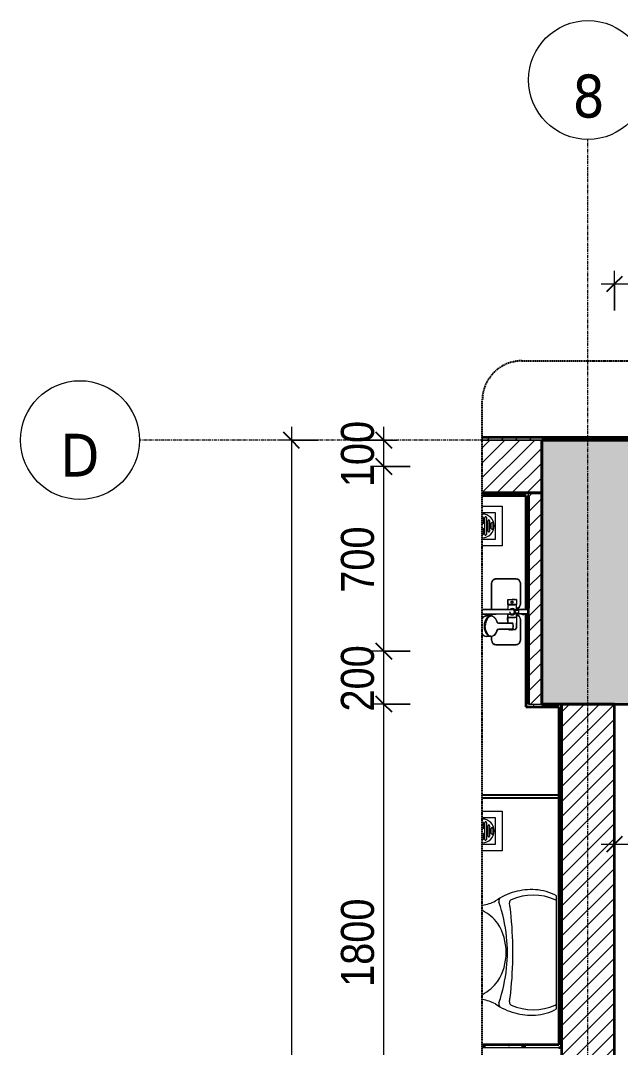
# Model space of a CAD drawing. Header units: millimetres. Extents: x 75804 to 125408, y 2002 to 35126.
# Drawn here: x 86497 to 88767, y 31237 to 35126 of the extents above; entities that cross this region are included whole.
import ezdxf

# ---------------------------------------------------------------- set-up
doc = ezdxf.new("R2010")
doc.units = ezdxf.units.MM
for name, pattern in [('Dash - Tight', [4.5, 3, -1.5]), ('Grid Line', [22.225, 12.7, -3.175, 3.175, -3.175]), ('Hidden', [7.14375, 4.7625, -2.38125])]:
    doc.linetypes.add(name, pattern=pattern)
for name, color, linetype, lineweight in [('0-2', 10, 'Continuous', 5), ('A-ANNO-DIMS', 211, 'Continuous', 9), ('A-ANNO-DIMS-50', 211, 'Continuous', 9), ('A-DETL-GENF-1', 92, 'Dash - Tight', 18), ('A-DETL-GENF-2', 92, 'Hidden', 25), ('A-DETL-MBND-1', 253, 'Continuous', 18), ('A-FLOR-1', 250, 'Continuous', 18), ('A-GLAZ-CURT-1', 250, 'Continuous', 18), ('A-GLAZ-CURT-2', 10, 'Continuous', 25), ('A-WALL', 113, 'Continuous', 18), ('A-WALL-1', 113, 'Continuous', 35), ('A-WALL-2', 7, 'Continuous', 35), ('A-WALL-3', 250, 'Continuous', 18), ('A-WALL-PATT-1', 111, 'Continuous', 18), ('A-WALL-PATT-2', 254, 'Continuous', 18), ('I-WALL-1', 7, 'Continuous', 35), ('I-WALL-2', 2, 'Continuous', 35), ('M-EQPM-1', 250, 'Continuous', 18), ('P-SANR-FIXT', 6, 'Continuous', 18), ('P-SANR-FIXT-1', 250, 'Continuous', 18), ('P-SANR-FIXT-2', 253, 'Continuous', 18), ('S-COLS-1', 9, 'Continuous', 5), ('S-COLS-2', 7, 'Continuous', 35), ('S-GRID-1', 1, 'Grid Line', 9), ('S-GRID-IDEN', 1, 'Continuous', 9)]:
    doc.layers.add(name, color=color, linetype=linetype, lineweight=lineweight)
doc.styles.add('Tahoma_B', font='tahomabd.ttf', dxfattribs={"height": 162.5})
doc.styles.add('UTM Avo', font='', dxfattribs={"width": 0.9, "height": 125})
doc.styles.get('UTM Avo').set_extended_font_data('UTM Avo')
doc.dimstyles.new('1_Dim_chi_tiet_2_5', dxfattribs={"dimscale": 304.8, "dimtxt": 124.912619, "dimasz": 0.19685, "dimexe": 0.164042, "dimexo": 0.0625, "dimgap": 0.016404, "dimtad": 1, "dimdec": 0, "dimrnd": 5, "dimzin": 0, "dimdsep": 46, "dimtxsty": 'UTM Avo', "dimblk1": 'OBLIQUE', "dimblk2": 'OBLIQUE', "dimsah": 1, "dimcen": 0.09, "dimdle": 0.164042, "dimazin": 0, "dimtfac": 1, "dimtdec": 4, "dimtix": 1, "dimtmove": 0, "dimatfit": 3, "dimfxl": 0.328084, "dimfxlon": 1, "dimtvp": 1, "dimtolj": 1, "dimtzin": 0, "dimarcsym": 2})
pattern_1 = [(0, (0, 0), (203.2, 50.8), [16.764, -135.636, 16.764, -135.636, -812.8]), (0, (0, 0), (203.2, 50.8), [-304.8, 16.764, -288.036, 16.764, -135.636, -355.6]), (0, (0, 0), (203.2, 50.8), [-762, 16.764, -84.836, 16.764, -237.236]), (120, (76.2, 25.4), (-145.59409, 150.576362), [16.764, -135.636, 16.764, -135.636, -812.8]), (120, (76.2, 25.4), (-145.59409, 150.576362), [-304.8, 16.764, -288.036, 16.764, -135.636, -355.6]), (120, (76.2, 25.4), (-145.59409, 150.576362), [-762, 16.764, -84.836, 16.764, -237.236]), (240, (101.6, 127), (-57.60591, -201.376362), [16.764, -135.636, 16.764, -135.636, -812.8]), (240, (101.6, 127), (-57.60591, -201.376362), [-304.8, 16.764, -288.036, 16.764, -135.636, -355.6]), (240, (101.6, 127), (-57.60591, -201.376362), [-762, 16.764, -84.836, 16.764, -237.236])]
pattern_2 = [(45, (11291.85, 0), (-28.284271, 28.284271), [])]

# ---------------------------------------------------------------- blocks, each defined once
blk = doc.blocks.new('NCV_TKTC_KET CAU_rvt-2-TKCS_THANG MÁY TM2 - MẶT BẰNG TẦNG 1')
at = {"layer": 'S-COLS-1'}
blk.add_hatch(color=256, dxfattribs=at).paths.add_polyline_path([(77527.6, 32536.9), (77527.6, 33536.9), (77177.6, 33536.9), (77177.6, 32536.9), (77422.7, 32536.9)])
at = {"layer": 'A-FLOR-1'}
blk.add_line((77452.6, 31137.4), (77452.6, 32536.9), dxfattribs=at)
at = {"layer": 'S-COLS-2'}
for p, q in [((77527.6, 33536.9), (77177.6, 33536.9)), ((77177.6, 33536.9), (77177.6, 32536.9)), ((77177.6, 32536.9), (77527.6, 32536.9))]:
    blk.add_line(p, q, dxfattribs=at)
blk = doc.blocks.new('TOILET - TOILET-348229-TKCS_THANG MÁY TM2 - MẶT BẰNG TẦNG 1')
at = {"layer": 'P-SANR-FIXT-2'}
for p, q in [((214.2, -19.1), (-214.2, -19.1)), ((194, -19.9), (-194, -19.9))]:
    blk.add_line(p, q, dxfattribs=at)
for centre, radius, start, end in [((-46.1, -111.1), 191.6, 151.2809, 176.4513), ((-9.8, -107.2), 207.3, 156.2862, 203.7138), ((-193.7, -26.4), 6.48, 92.3168, 156.2862), ((193.7, -26.4), 6.48, 23.7138, 87.6832), ((9.8, -107.2), 207.3, 336.2862, 23.7138), ((46.1, -111.1), 191.6, 3.5487, 28.7191), ((1.9, -114.1), 239.7, 176.4513, 195.2961), ((-1.9, -114.1), 239.7, 344.7039, 3.5487), ((-4, -115.7), 233.6, 195.2961, 215.2147), ((-189.1, -185.5), 11.7, 205.4105, 277.5788), ((-14.3, -1400.4), 1215.6, 90.3974, 97.407), ((0, -3462.8), 3278, 89.6026, 90.3974), ((14.3, -1400.4), 1215.6, 82.593, 89.6026), ((189.1, -185.5), 11.7, 262.4212, 334.5895), ((4, -115.7), 233.6, 324.7853, 344.7039), ((0.6, -792.1), 586.9, 95.8322, 108.9927), ((178.9, -2951.3), 2778.4, 97.2351, 97.5788), ((0, -416), 206.1, 90, 122.0732), ((0, -786.7), 581.5, 84.1678, 95.8322), ((0, -416), 206.1, 57.9268, 90), ((-0.6, -792.1), 586.9, 71.0073, 84.1678), ((-178.9, -2951.3), 2778.4, 82.4212, 82.7649), ((-195, -224.1), 13.8, 230.6724, 288.9927), ((-343.5, -327.4), 167.3, 9.4642, 27.38), ((-0.4, -384), 179.5, 127.4036, 152.067), ((0.4, -384), 179.5, 27.933, 52.5964), ((343.5, -327.4), 167.3, 152.62, 170.5358), ((195, -224.1), 13.8, 251.0073, 309.3276)]:
    blk.add_arc(centre, radius, start, end, dxfattribs=at)
blk = doc.blocks.new('93925000_0001 - 93925000_top_dwg_93925000_T-348115-TKCS_THANG MÁY TM2 - MẶT BẰNG TẦNG 1')
at = {"layer": 'P-SANR-FIXT'}
for p, q in [((-29.3, -30.4), (-108, -30.4)), ((29.3, -30.4), (108, -30.4)), ((-125, -47.4), (-125, -123.4)), ((-46.3, -78.4), (-46.3, -46.7)), ((-27.2, -47.1), (-26.1, -47.1)), ((-9, -175), (-9, -62.5)), ((9, -62.5), (9, -175)), ((21.5, -45.9), (60.6, -46.7)), ((43, -64.7), (43, -117.7)), ((65.8, -117.7), (65.8, -64.7)), ((125, -47.4), (125, -123.4)), ((-27.2, -77.9), (-26.1, -77.9)), ((43, -78.7), (21.5, -79.2)), ((-108, -140.4), (-9, -140.4)), ((9, -140.4), (16.1, -140.4)), ((15.4, -159.1), (15.8, -143.3)), ((42.7, -117.9), (42.7, -117.9)), ((43.2, -117.6), (43.2, -117.5)), ((65.6, -117.5), (65.6, -117.6)), ((66.1, -117.9), (66.1, -117.9)), ((108, -140.4), (92.7, -140.4)), ((93, -143.3), (93.4, -159.1))]:
    blk.add_line(p, q, dxfattribs=at)
at = {"layer": 'P-SANR-FIXT', "flags": 128}
for points in [[(-45.8, -46.1), (-27.2, -46.1), (-27.2, -78.9), (-45.8, -78.9)], [(-26.1, -46), (-26.1, -78.9), (-9, -79)], [(21.5, -47.4), (21.5, -79.1), (9, -79)]]:
    blk.add_lwpolyline(points, dxfattribs=at)
at = {"layer": 'P-SANR-FIXT'}
blk.add_circle((-36.5, -62.5), 3.95, dxfattribs=at)
for centre, radius, start, end in [((-108, -47.4), 17, 90, 180), ((-29.3, -47.4), 17, 4.7626, 90), ((29.3, -47.4), 17, 90, 175.2374), ((108, -47.4), 17, 360, 90), ((-45.8, -46.6), 0.5, 90, 180), ((0, -62.5), 12, 318.5904, 221.4096), ((0, -62.5), 9, 90, 180.0008), ((0, -62.5), 9, 360, 90), ((45.7, -61.8), 2.59, 155.1929, 175.7071), ((45.9, -61.8), 2.75, 130.8294, 155.1929), ((46.1, -62.1), 3.08, 110.5459, 130.8294), ((54.4, -334.8), 275.9, 88.2683, 91.7343), ((59.7, -57.1), 10.5, 38.6491, 85.492), ((-11.1, -67.1), 76.9, 1.7693, 4.1075), ((65.2, -72.4), 3.46, 323.2522, 79.3541), ((-45.8, -78.4), 0.5, 180, 270), ((-108, -123.4), 17, 180, 270), ((32.6, -143.6), 16.9, 172.414, 179.1297), ((33.7, -143.7), 17.9, 164.9525, 172.4168), ((35.2, -144.2), 19.5, 157.9614, 164.9563), ((37.1, -144.9), 21.6, 151.4775, 157.9654), ((39.3, -146.1), 24, 145.4892, 151.4815), ((41.5, -147.6), 26.8, 139.9517, 145.4927), ((43.6, -149.4), 29.5, 134.7867, 139.9744), ((46.2, -152), 33.2, 130.0223, 134.7808), ((47.7, -153.8), 35.5, 125.4414, 130.0144), ((49.9, -156.8), 39.2, 121.1773, 125.4365), ((50.6, -157.9), 40.5, 119.697, 121.1761), ((51, -158.7), 41.5, 117.0276, 119.7085), ((52.2, -161.1), 44.1, 113.3199, 117.0258), ((51.7, -159.9), 42.8, 109.7779, 113.2977), ((52.5, -162.2), 45.2, 106.1472, 109.7766), ((53.2, -164.5), 47.7, 103.9355, 106.1665), ((39.1, -108.2), 10.4, 284.3956, 285.5116), ((40.8, -114.2), 4.19, 285.5116, 289.9665), ((40.2, -112.5), 6, 289.9665, 292.7061), ((41.4, -115.3), 2.96, 292.7061, 296.5405), ((41.3, -115.1), 3.16, 296.9591, 300.8286), ((41.8, -115.8), 2.26, 300.8286, 305.287), ((42.1, -116.4), 1.64, 305.287, 309.9326), ((42.6, -116.9), 0.906, 309.9326, 315.24), ((66.5, -116.6), 1.39, 229.6335, 235.1234), ((66.3, -116.8), 1.08, 225.1702, 229.6335), ((67.3, -115.4), 2.79, 235.1234, 238.7439), ((67.2, -115.6), 2.6, 238.7439, 243.4573), ((67.8, -114.4), 3.89, 243.9189, 246.8313), ((68.1, -113.8), 4.52, 246.843, 250.4792), ((68.3, -113.2), 5.24, 250.478, 254.0406), ((68.5, -112.7), 5.75, 254.0357, 256.0561), ((55.4, -165.2), 48.4, 73.8659, 76.0481), ((56.2, -162.4), 45.5, 70.241, 73.86), ((57.4, -159.2), 42.1, 66.6693, 70.2637), ((56.5, -161.3), 44.3, 62.9815, 66.6728), ((58, -158.4), 41.1, 60.2783, 62.9855), ((57.7, -158.9), 41.7, 58.8444, 60.2824), ((59.2, -156.4), 38.7, 54.5377, 58.8482), ((60.9, -154), 35.8, 50.0034, 54.5405), ((62.8, -151.7), 32.8, 45.1921, 50.0042), ((65, -149.6), 29.8, 40.0487, 45.1896), ((87.6, -128.4), 1.5, 180, 187.5386), ((87.6, -128.4), 1.5, 258.6057, 270), ((67.2, -147.7), 26.8, 34.5125, 40.0422), ((69.4, -146.2), 24.2, 28.5363, 34.4919), ((73.8, -143.9), 19.2, 21.6374, 28.9183), ((71.2, -145), 22.1, 15.4436, 21.6374), ((76.8, -143.4), 16.2, 7.1859, 15.4436), ((73.9, -143.8), 19.1, 1.2699, 7.1859), ((108, -123.4), 17, 270, 360), ((32.7, -159), 17.3, 181.3198, 222.2619), ((76, -159), 17.4, 317.3098, 358.6393)]:
    blk.add_arc(centre, radius, start, end, dxfattribs=at)
for points, degree in [([(-12.9, 0), (-12.9, -1.5), (-12.9, -3)], 2), ([(12.9, 0), (0, 0), (-12.8, 0)], 2), ([(12.8, 0), (12.9, 0), (12.9, 0)], 2), ([(12.9, 0), (12.9, -1.5), (12.9, -3)], 2), ([(-12.9, -3), (0, -3), (12.8, -3)], 2), ([(-12.8, -3), (-12.9, -3), (-12.9, -3)], 2), ([(-8.5, -3.8), (-8.5, -20.9), (-8.5, -38)], 2), ([(-8.5, -38), (0, -38), (8.5, -38)], 2), ([(-5, -38), (-5, -44.8), (-5, -51.6)], 2), ([(5, -38), (5, -44.8), (5, -51.6)], 2), ([(8.5, -3.8), (8.5, -20.9), (8.5, -38)], 2), ([(-5, -46), (-15.5, -46), (-26.1, -46)], 2), ([(5, -46), (13.3, -46), (21.5, -46)], 2), ([(43.2, -61.6), (43.1, -62.2), (43.3, -62.8), (43, -63.5), (43, -64.1), (43, -64.7)], 5), ([(46.1, -59), (45.8, -59), (45.6, -59), (45.4, -59.1), (45.2, -59.1), (45, -59.2)], 5), ([(65.6, -61.6), (65.6, -60.8), (65.5, -60), (64.3, -59), (63.5, -59), (62.7, -59)], 5), ([(25, -175.3), (23.1, -173.9), (21.3, -172.4), (19.9, -170.7)], 3), ([(88.8, -170.8), (87.4, -172.4), (85.7, -173.9), (83.8, -175.3)], 3)]:
    blk.add_open_spline(points, degree=degree, dxfattribs=at)
for points, weights in [([(-9.3, -3), (-8.5, -3), (-8.5, -3.8)], [1, 0.707106775639, 1]), ([(9.3, -3), (8.5, -3), (8.5, -3.8)], [1, 0.707106765177, 1]), ([(21.5, -45.9), (21.5, -45.7), (21.5, -47.4)], [0.874147445041, 0.908470869121, 1]), ([(67.9, -74.4), (66.9, -75.7), (65.8, -76.4)], [1, 0.991614392871, 1]), ([(54.4, -167.3), (15.8, -167.3), (15.8, -143.6)], [1, 0.707106781187, 1]), ([(93, -143.6), (93, -167.3), (54.4, -167.3)], [1, 0.707106781187, 1])]:
    blk.add_rational_spline(points, weights, degree=2, dxfattribs=at)
blk.add_open_spline([(68, -50.6), (68.4, -51.1), (68.6, -51.7), (68.7, -53.5), (68.2, -54.7), (66.1, -57), (64.6, -58.1), (62.7, -59)], degree=3, knots=[0.3623591, 0.3623591, 0.3623591, 0.3623591, 0.4991435, 0.4991435, 0.7494159, 0.7494159, 0.9564651, 0.9564651, 0.9564651, 0.9564651], dxfattribs=at)
blk = doc.blocks.new('93925000_0001 - 93925000_top_dwg-348114-TKCS_THANG MÁY TM2 - MẶT BẰNG TẦNG 1')
blk.add_blockref('93925000_0001 - 93925000_top_dwg_93925000_T-348115-TKCS_THANG MÁY TM2 - MẶT BẰNG TẦNG 1', (0, 0))
blk = doc.blocks.new('93925000_0001 - 93925000_3D_low_dwg-348120-TKCS_THANG MÁY TM2 - MẶT BẰNG TẦNG 1')
at = {"layer": 'P-SANR-FIXT'}
for p, q in [((-13, 0.4), (-12.1, 0.4)), ((-13, -2.4), (-13, 0.4)), ((-12.1, 0.4), (-9.1, 0.4)), ((-9.1, 0.4), (-5, 0.4)), ((-5, 0.4), (0, 0.4)), ((0, 0.4), (5.1, 0.4)), ((5.1, 0.4), (9, 0.4)), ((9, 0.4), (12, 0.4)), ((12, 0.4), (13, 0.4)), ((13, -2.4), (13, 0.4)), ((-125, -47), (-120, -35)), ((-120, -35), (-125, -47)), ((-120, -35), (-108, -30)), ((-108, -30), (-120, -35)), ((-108, -30), (-29.2, -30)), ((-29.2, -30), (-108, -30)), ((-29.2, -30), (-17.2, -35)), ((-17.2, -35), (-29.2, -30)), ((-17.2, -35), (-12.8, -45.6)), ((-12.8, -45.6), (-17.2, -35)), ((-12.1, -2.4), (-13, -2.4)), ((-13, -2.4), (-12.1, -2.4)), ((-9.1, -2.4), (-12.1, -2.4)), ((-11.1, -20.1), (-8.9, -14.6)), ((-8.9, -25.2), (-11.1, -20.1)), ((-5, -2.4), (-9.1, -2.4)), ((-8.9, -45.6), (-8.9, -10.2)), ((-8.5, -53.6), (-8.5, -2.4)), ((0, -2.4), (-5, -2.4)), ((5.1, -2.4), (0, -2.4)), ((5.1, -2.4), (9, -2.4)), ((8.5, -2.4), (8.5, -53.6)), ((8.9, -10.2), (8.9, -45.6)), ((11.1, -20.1), (8.9, -15)), ((8.9, -25.6), (11.1, -20.1)), ((9, -2.4), (12, -2.4)), ((12, -2.4), (13, -2.4)), ((17.2, -35), (12.8, -45.6)), ((12.8, -45.6), (17.2, -35)), ((17.2, -35), (29.2, -30)), ((17.2, -35), (29.2, -30)), ((29.2, -30), (108, -30)), ((108, -30), (29.2, -30)), ((108, -30), (120, -35)), ((120, -35), (108, -30)), ((120, -35), (125, -47)), ((125, -47), (120, -35)), ((-125, -123), (-125, -47)), ((-125, -47), (-125, -123)), ((-46.3, -45.7), (-27.2, -45.6)), ((-46.3, -46.9), (-46.3, -45.7)), ((-46.3, -50.5), (-46.3, -46.9)), ((-46.3, -50.5), (-46.3, -56.1)), ((-46.3, -56.1), (-46.3, -62.1)), ((-46.3, -68.1), (-46.3, -62.1)), ((-46.3, -73.7), (-46.3, -68.1)), ((-46.3, -77.3), (-46.3, -73.7)), ((-46.3, -78.5), (-46.3, -77.3)), ((-40.5, -62.1), (-39.4, -59.4)), ((-40.5, -62.1), (-39.3, -64.9)), ((-36.6, -58.1), (-39.4, -59.4)), ((-36.5, -66.1), (-39.3, -64.9)), ((-36.6, -58.1), (-33.6, -59.3)), ((-33.6, -64.8), (-36.5, -66.1)), ((-33.6, -59.3), (-32.5, -62.1)), ((-33.6, -64.8), (-32.5, -62.1)), ((-27.2, -46.8), (-27.2, -45.6)), ((-27.2, -46.8), (-27.2, -50.4)), ((-27.2, -56), (-27.2, -50.4)), ((-27.2, -62.1), (-27.2, -56)), ((-27.2, -68.2), (-27.2, -62.1)), ((-27.2, -73.8), (-27.2, -68.2)), ((-27.2, -77.4), (-27.2, -73.8)), ((-27.2, -78.6), (-27.2, -77.4)), ((-26.1, -46.8), (-26.1, -45.6)), ((-8.5, -45.6), (-26.1, -45.6)), ((-26.1, -46.8), (-26.1, -50.4)), ((-26.1, -56), (-26.1, -50.4)), ((-26.1, -62.1), (-26.1, -56)), ((-26.1, -68.2), (-26.1, -62.1)), ((-26.1, -73.8), (-26.1, -68.2)), ((-26.1, -77.4), (-26.1, -73.8)), ((-26.1, -78.6), (-26.1, -77.4)), ((-11.1, -57.5), (-12, -62.1)), ((-11.2, -57.7), (-12, -62.1)), ((-12, -62.1), (-11.2, -66.5)), ((-12, -62.1), (-11.2, -66.5)), ((-8.5, -53.6), (-11.2, -57.7)), ((-8.5, -53.6), (-11.2, -57.7)), ((-11.1, -57.5), (-11.2, -57.7)), ((-11.1, -66.7), (-11.2, -66.5)), ((-11.2, -66.5), (-9, -69.8)), ((-11.1, -66.7), (-9, -69.9)), ((-5.4, -54.9), (-9, -62.1)), ((-9, -62.1), (-8.3, -63.4)), ((-9, -62.1), (-9, -66.3)), ((-9, -79.5), (-9, -66.3)), ((-4.4, -50.9), (-8.5, -53.6)), ((-4.4, -50.9), (-8.5, -53.6)), ((0, -53.1), (-5.4, -54.9)), ((-4.6, -51), (-4.4, -50.9)), ((0, -50.1), (-4.4, -50.9)), ((4.4, -50.9), (0, -50.1)), ((2.5, -54.1), (0, -53.1)), ((6.4, -68.5), (0, -71.1)), ((4.4, -50.9), (4.6, -51)), ((4.4, -50.9), (8.5, -53.6)), ((4.4, -50.9), (8.5, -53.6)), ((9, -62.1), (6.4, -55.7)), ((21.5, -45.6), (8.5, -45.6)), ((11.1, -57.5), (8.5, -53.6)), ((11.2, -57.7), (8.5, -53.6)), ((11.2, -57.7), (8.5, -53.6)), ((9, -62.1), (9, -66.5)), ((9, -79.6), (9, -66.5)), ((9, -69.8), (11.2, -66.5)), ((9, -69.8), (11.2, -66.5)), ((9, -69.8), (11.1, -66.7)), ((11.1, -57.5), (11.2, -57.7)), ((11.1, -66.7), (12, -62.1)), ((11.1, -66.7), (11.2, -66.5)), ((12, -62.1), (11.2, -57.7)), ((12, -62.1), (11.2, -57.7)), ((11.2, -66.5), (12, -62.1)), ((21.5, -45.6), (60.6, -46.1)), ((21.5, -46.8), (21.5, -45.6)), ((21.5, -46.8), (21.5, -50.4)), ((21.5, -56), (21.5, -50.4)), ((21.5, -62.1), (21.5, -56)), ((21.5, -68.2), (21.5, -62.1)), ((21.5, -73.8), (21.5, -68.2)), ((21.5, -77.4), (21.5, -73.8)), ((21.5, -78.6), (21.5, -77.4)), ((43.3, -68.3), (43.7, -64)), ((43.3, -68.3), (44.3, -66.3)), ((44.3, -70.3), (43.3, -68.3)), ((44.3, -58.6), (44.2, -112.9)), ((65.4, -58.6), (44.3, -58.6)), ((52.7, -58.6), (54.8, -57.9)), ((54.8, -57.9), (56.9, -58.6)), ((60.6, -46.1), (66.7, -50.3)), ((65.4, -58.6), (65.4, -112.9)), ((66.3, -68.3), (65.4, -66.3)), ((65.4, -70.2), (66.3, -68.3)), ((65.4, -74.7), (66.7, -73.9)), ((66.3, -68.3), (65.8, -62.4)), ((66.7, -50.3), (69.5, -62.1)), ((66.7, -73.9), (69.5, -62.1)), ((125, -47), (125, -123)), ((125, -123), (125, -47)), ((-46.3, -78.5), (-27.2, -78.6)), ((-26.1, -78.6), (-9, -78.6)), ((-9, -79.5), (-9, -94.5)), ((-9, -94.5), (-9, -122.1)), ((9, -78.6), (21.5, -78.6)), ((9, -79.6), (9, -94.6)), ((9, -94.6), (9, -122.1)), ((21.5, -78.6), (44.3, -78.3)), ((42.7, -116.4), (27.2, -123.6)), ((44.2, -112.9), (42.7, -116.4)), ((65.4, -112.9), (67, -116.4)), ((67, -116.4), (82.2, -123.4)), ((-120, -135), (-125, -123)), ((-125, -123), (-120, -135)), ((-108, -140), (-120, -135)), ((-120, -135), (-108, -140)), ((-9, -140), (-108, -140)), ((-108, -140), (-9, -140)), ((-9, -122.1), (-9, -175)), ((9, -175), (9, -122.1)), ((16.1, -140), (9, -140)), ((9, -140), (16.1, -140)), ((16, -140.4), (19, -131.1)), ((16, -140.4), (16, -160.1)), ((19.3, -150.1), (16, -140.4)), ((27.2, -123.6), (19, -131.1)), ((27.5, -157.3), (19.3, -150.1)), ((82.2, -123.4), (90.4, -130.7)), ((90.7, -149.6), (82.5, -157.2)), ((90.4, -130.7), (93.7, -140.4)), ((90.7, -149.6), (93.7, -140.4)), ((108, -140), (93.6, -140)), ((93.6, -140), (108, -140)), ((93.7, -140.4), (93.7, -160.1)), ((108, -140), (120, -135)), ((108, -140), (120, -135)), ((125, -123), (120, -135)), ((120, -135), (125, -123)), ((16, -160.1), (18.8, -169)), ((19.3, -169.7), (16, -160.1)), ((25.2, -175), (19.3, -169.7)), ((27.5, -157.3), (39.8, -162.4)), ((39.8, -162.4), (54.8, -164.2)), ((70.6, -162.2), (54.8, -164.2)), ((70.6, -162.2), (82.5, -157.2)), ((90.7, -169.3), (84.5, -175)), ((90.6, -169.4), (88.2, -171.6)), ((93.7, -160.1), (90.7, -169.3))]:
    blk.add_line(p, q, dxfattribs=at)
blk = doc.blocks.new('93925000_0001 - FMM 93925000-348244-TKCS_THANG MÁY TM2 - MẶT BẰNG TẦNG 1')
for name in ['93925000_0001 - 93925000_3D_low_dwg-348120-TKCS_THANG MÁY TM2 - MẶT BẰNG TẦNG 1', '93925000_0001 - 93925000_top_dwg-348114-TKCS_THANG MÁY TM2 - MẶT BẰNG TẦNG 1']:
    blk.add_blockref(name, (0, 0))
blk = doc.blocks.new('System Panel - Glazed-559274-TKCS_THANG MÁY TM2 - MẶT BẰNG TẦNG 1')
at = {"layer": 'A-GLAZ-CURT-2'}
for p, q in [((20, 5), (-270, 5)), ((-270, 5), (-270, -5)), ((-270, -5), (20, -5))]:
    blk.add_line(p, q, dxfattribs=at)
blk = doc.blocks.new('THU NUOC - THU NUOC-455054-TKCS_THANG MÁY TM2 - MẶT BẰNG TẦNG 1')
at = {"layer": 'A-DETL-MBND-1'}
for p, q in [((-66.3, -70.6), (-66.3, 4.4)), ((-41.3, 4.4), (-41.3, -45.6)), ((0.7, 1.2), (-23.3, 1.2)), ((0.7, 4.4), (0.7, 1.2)), ((16.7, 1.2), (16.7, 4.4)), ((40.9, 1.2), (16.7, 1.2)), ((58.7, -45.6), (58.7, 4.4)), ((83.7, 4.4), (83.7, -70.6)), ((-23.3, -4.8), (40.9, -4.8)), ((40.9, -10.8), (-23.3, -10.8)), ((-11, -17.3), (28.5, -17.3)), ((28.5, -23.3), (-11, -23.3)), ((-1.1, -29.6), (18.5, -29.6)), ((18.5, -35.6), (-1.1, -35.6)), ((83.7, -70.6), (-66.3, -70.6)), ((-41.3, -45.6), (58.7, -45.6))]:
    blk.add_line(p, q, dxfattribs=at)
for centre, radius, start, end in [((8.7, 4.4), 45, 180, 360), ((8.7, 4.4), 45, 180, 360), ((-23.3, 4.2), 3, 180, 270), ((40.9, 4.2), 3, 270, 0), ((-23.3, -7.8), 3, 90, 270), ((-11, -20.3), 3, 90, 270), ((-1.1, -32.6), 3, 90, 270), ((18.5, -32.6), 3, 270, 90), ((28.5, -20.3), 3, 270, 90), ((40.9, -7.8), 3, 270, 90)]:
    blk.add_arc(centre, radius, start, end, dxfattribs=at)
blk = doc.blocks.new('NCV_TKTC_TANG 1_rvt-2-TKCS_THANG MÁY TM2 - MẶT BẰNG TẦNG 1')
at = {"layer": 'A-WALL-PATT-2'}
h = blk.add_hatch(dxfattribs=at)
h.set_pattern_fill('FP_4', color=256, style=0, pattern_type=2)
h.set_pattern_definition(pattern_1)
h.paths.add_polyline_path([(76952.6, 33326.9), (77127.6, 33326.9), (77127.6, 33336.9), (76952.6, 33336.9), (76952.6, 33327.9)])
h = blk.add_hatch(dxfattribs=at)
h.set_pattern_fill('FP_4', color=256, style=0, pattern_type=2)
h.set_pattern_definition(pattern_1)
h.paths.add_polyline_path([(77127.6, 32526.5), (77127.6, 32873.9), (77125.2, 32873.9), (77125.2, 32878.4), (77117.6, 32878.4), (77117.6, 32526.5)])
h.paths.add_polyline_path([(77123, 32895.4), (77125.2, 32896), (77125.2, 32899.9), (77127.6, 32899.9), (77127.6, 33326.9), (77117.6, 33326.9), (77117.6, 32895.4)])
h = blk.add_hatch(dxfattribs=at)
h.set_pattern_fill('FP_1', color=256, style=0, pattern_type=2)
h.set_pattern_definition([(45, (0, 0), (-28.284271, 28.284271), [])])
h.paths.add_polyline_path([(77127.6, 32536.5), (77177.6, 32536.5), (77177.6, 33336.9), (77127.6, 33336.9), (77127.6, 32777.6)])
h = blk.add_hatch(dxfattribs=at)
h.set_pattern_fill('FP_4', color=256, style=0, pattern_type=2)
h.set_pattern_definition(pattern_1)
h.paths.add_polyline_path([(77242.6, 32526.5), (77242.6, 32536.5), (77127.6, 32536.5), (77127.6, 32526.5)])
h = blk.add_hatch(dxfattribs=at)
h.set_pattern_fill('FP_4', color=256, style=0, pattern_type=2)
h.set_pattern_definition(pattern_1)
h.paths.add_polyline_path([(77252.6, 31236.9), (77252.6, 32536.5), (77242.6, 32536.5), (77242.6, 31236.9)])
h = blk.add_hatch(dxfattribs=at)
h.set_pattern_fill('FP_4', color=256, style=0, pattern_type=2)
h.set_pattern_definition(pattern_1)
h.paths.add_polyline_path([(76952.6, 31236.9), (77242.6, 31236.9), (77242.6, 31246.9), (76952.6, 31246.9), (76952.6, 31240.2)])
at = {"layer": 'A-WALL-2'}
for p, q in [((77177.6, 33336.9), (77127.6, 33336.9)), ((77127.6, 33326.9), (77127.6, 32899.9)), ((77177.6, 32536.5), (77177.6, 33336.9)), ((77127.6, 32873.9), (77127.6, 32536.5))]:
    blk.add_line(p, q, dxfattribs=at)
at = {"layer": 'A-WALL-3'}
for p, q in [((77127.6, 33326.9), (77127.6, 33336.9)), ((77127.6, 32536.5), (77177.6, 32536.5)), ((76952.6, 31236.9), (77242.6, 31236.9))]:
    blk.add_line(p, q, dxfattribs=at)
at = {"layer": 'I-WALL-1'}
for p, q in [((77127.6, 33336.9), (76952.6, 33336.9)), ((76952.6, 33326.9), (77117.6, 33326.9)), ((77117.6, 33326.9), (77117.6, 32895.4)), ((77127.6, 32899.9), (77127.6, 33326.9)), ((77117.6, 32878.4), (77117.6, 32526.5)), ((77127.6, 32536.5), (77127.6, 32873.9)), ((77117.6, 32526.5), (77127.6, 32526.5)), ((77127.6, 32526.5), (77242.6, 32526.5)), ((77242.6, 32536.5), (77177.6, 32536.5)), ((77252.6, 32536.5), (77242.6, 32536.5)), ((77242.6, 32526.5), (77242.6, 31246.9)), ((77252.6, 31236.9), (77252.6, 32536.5)), ((77242.6, 31246.9), (76952.6, 31246.9)), ((77242.6, 31236.9), (77252.6, 31236.9))]:
    blk.add_line(p, q, dxfattribs=at)
at = {"layer": 'A-GLAZ-CURT-1', "rotation": 180}
blk.add_blockref('System Panel - Glazed-559274-TKCS_THANG MÁY TM2 - MẶT BẰNG TẦNG 1', (76972.6, 32186.9), dxfattribs=at)
at = {"layer": 'M-EQPM-1', "rotation": 90.0000000000001}
for p in [(76957, 33203.2), (76957, 32048.2)]:
    blk.add_blockref('THU NUOC - THU NUOC-455054-TKCS_THANG MÁY TM2 - MẶT BẰNG TẦNG 1', p, dxfattribs=at)
at = {"layer": 'P-SANR-FIXT-1', "rotation": 269.9999999999995}
for name, p in [('93925000_0001 - FMM 93925000-348244-TKCS_THANG MÁY TM2 - MẶT BẰNG TẦNG 1', (77127.6, 32886.9)), ('TOILET - TOILET-348229-TKCS_THANG MÁY TM2 - MẶT BẰNG TẦNG 1', (77252.6, 31596.9))]:
    blk.add_blockref(name, p, dxfattribs=at)
blk = doc.blocks.new('BORDER VIEW - BORDER VIEW-1938873-TKCS_THANG MÁY TM2 - MẶT BẰNG TẦNG 1')
at = {"layer": 'A-DETL-GENF-2'}
for p, q in [((150, 8500), (6798.1, 8500)), ((0, 150), (0, 8350))]:
    blk.add_line(p, q, dxfattribs=at)
blk.add_arc((150, 8350), 150, 90, 180, dxfattribs=at)
blk = doc.blocks.new('Grid - M_Grid Head - Circle-353313-TKCS_THANG MÁY TM2 - MẶT BẰNG TẦNG 1')
at = {"layer": 'S-GRID-IDEN'}
blk.add_circle((0, 0), 4.5, dxfattribs=at)
blk = doc.blocks.new('DIMBLOCK45-TKCS_THANG MÁY TM2 - MẶT BẰNG TẦNG 1')
at = {"layer": 'A-ANNO-DIMS-50', "lineweight": 25}
for p, q in [((87871.6, 32537.4), (87841.6, 32567.4)), ((87871.6, 32537.4), (87901.6, 32507.4)), ((87871.6, 30737.4), (87841.6, 30767.4)), ((87871.6, 30737.4), (87901.6, 30707.4))]:
    blk.add_line(p, q, dxfattribs=at)
at = {"layer": 'A-ANNO-DIMS-50'}
for p, q in [((87971.6, 32537.4), (87821.6, 32537.4)), ((87871.6, 30737.4), (87871.6, 32537.4)), ((87871.6, 32537.4), (87971.6, 32537.4)), ((87971.6, 30737.4), (87821.6, 30737.4)), ((87871.6, 30737.4), (87971.6, 30737.4))]:
    blk.add_line(p, q, dxfattribs=at)
at = {"layer": 'A-ANNO-DIMS-50', "color": 0, "insert": (87709.2, 31466.2), "char_height": 125, "width": 410.824, "attachment_point": 1, "rotation": 90, "line_spacing_factor": 1.110334, "style": 'UTM Avo'}
blk.add_mtext('1800', dxfattribs=at)
blk = doc.blocks.new('_Oblique')
at = {"color": 0, "linetype": 'ByBlock', "lineweight": -2}
blk.add_line((-0.5, -0.5), (0.5, 0.5), dxfattribs=at)
blk = doc.blocks.new('DIMBLOCK46-TKCS_THANG MÁY TM2 - MẶT BẰNG TẦNG 1')
at = {"layer": 'A-ANNO-DIMS-50', "lineweight": 25}
for p, q in [((87871.6, 32737.4), (87841.6, 32767.4)), ((87871.6, 32737.4), (87901.6, 32707.4)), ((87871.6, 32537.4), (87841.6, 32567.4)), ((87871.6, 32537.4), (87901.6, 32507.4))]:
    blk.add_line(p, q, dxfattribs=at)
at = {"layer": 'A-ANNO-DIMS-50'}
for p, q in [((87971.6, 32737.4), (87821.6, 32737.4)), ((87871.6, 32537.4), (87871.6, 32737.4)), ((87871.6, 32737.4), (87971.6, 32737.4)), ((87971.6, 32537.4), (87821.6, 32537.4)), ((87871.6, 32537.4), (87971.6, 32537.4))]:
    blk.add_line(p, q, dxfattribs=at)
at = {"layer": 'A-ANNO-DIMS-50', "color": 0, "insert": (87709.2, 32509), "char_height": 125, "width": 308.118, "attachment_point": 1, "rotation": 90, "line_spacing_factor": 1.110334, "style": 'UTM Avo'}
blk.add_mtext('200', dxfattribs=at)
blk = doc.blocks.new('DIMBLOCK47-TKCS_THANG MÁY TM2 - MẶT BẰNG TẦNG 1')
at = {"layer": 'A-ANNO-DIMS-50', "lineweight": 25}
for p, q in [((87871.6, 33436.9), (87841.6, 33466.9)), ((87871.6, 33436.9), (87901.6, 33406.9)), ((87871.6, 32737.4), (87841.6, 32767.4)), ((87871.6, 32737.4), (87901.6, 32707.4))]:
    blk.add_line(p, q, dxfattribs=at)
at = {"layer": 'A-ANNO-DIMS-50'}
for p, q in [((87971.6, 33436.9), (87821.6, 33436.9)), ((87871.6, 32737.4), (87871.6, 33436.9)), ((87871.6, 33436.9), (87971.6, 33436.9)), ((87971.6, 32737.4), (87821.6, 32737.4)), ((87871.6, 32737.4), (87971.6, 32737.4))]:
    blk.add_line(p, q, dxfattribs=at)
at = {"layer": 'A-ANNO-DIMS-50', "color": 0, "insert": (87709.2, 32958.8), "char_height": 125, "width": 308.118, "attachment_point": 1, "rotation": 90, "line_spacing_factor": 1.110334, "style": 'UTM Avo'}
blk.add_mtext('700', dxfattribs=at)
blk = doc.blocks.new('DIMBLOCK48-TKCS_THANG MÁY TM2 - MẶT BẰNG TẦNG 1')
at = {"layer": 'A-ANNO-DIMS-50', "lineweight": 25}
for p, q in [((87871.6, 33536.9), (87841.6, 33566.9)), ((87871.6, 33536.9), (87901.6, 33506.9)), ((87871.6, 33436.9), (87841.6, 33466.9)), ((87871.6, 33436.9), (87901.6, 33406.9))]:
    blk.add_line(p, q, dxfattribs=at)
at = {"layer": 'A-ANNO-DIMS-50'}
for p, q in [((87871.6, 33436.9), (87871.6, 33586.9)), ((87771.6, 33536.9), (87921.6, 33536.9)), ((87871.6, 33536.9), (87771.6, 33536.9)), ((87971.6, 33436.9), (87821.6, 33436.9)), ((87871.6, 33436.9), (87971.6, 33436.9))]:
    blk.add_line(p, q, dxfattribs=at)
at = {"layer": 'A-ANNO-DIMS-50', "color": 0, "insert": (87709.2, 33358.6), "char_height": 125, "width": 308.118, "attachment_point": 1, "rotation": 90, "line_spacing_factor": 1.110334, "style": 'UTM Avo'}
blk.add_mtext('100', dxfattribs=at)
blk = doc.blocks.new('DIMBLOCK49-TKCS_THANG MÁY TM2 - MẶT BẰNG TẦNG 1')
at = {"layer": 'A-ANNO-DIMS-50', "lineweight": 25}
for p, q in [((87521.6, 33536.9), (87491.6, 33566.9)), ((87521.6, 33536.9), (87551.6, 33506.9)), ((87521.6, 26536.9), (87491.6, 26566.9)), ((87521.6, 26536.9), (87551.6, 26506.9))]:
    blk.add_line(p, q, dxfattribs=at)
at = {"layer": 'A-ANNO-DIMS-50'}
for p, q in [((87521.6, 33586.9), (87521.6, 26486.9)), ((87621.6, 33536.9), (87471.6, 33536.9)), ((87521.6, 33536.9), (87621.6, 33536.9)), ((87621.6, 26536.9), (87471.6, 26536.9)), ((87521.6, 26536.9), (87621.6, 26536.9))]:
    blk.add_line(p, q, dxfattribs=at)
at = {"layer": 'A-ANNO-DIMS-50', "color": 0, "insert": (87359.2, 29865.8), "char_height": 125, "width": 410.824, "attachment_point": 1, "rotation": 90, "line_spacing_factor": 1.110334, "style": 'UTM Avo'}
blk.add_mtext('7000', dxfattribs=at)
blk = doc.blocks.new('DIMBLOCK69-TKCS_THANG MÁY TM2 - MẶT BẰNG TẦNG 1')
at = {"layer": 'A-ANNO-DIMS-50'}
for p, q in [((88744.4, 34028), (88744.4, 34178)), ((90144.5, 34028), (90144.5, 34178)), ((88694.4, 34128), (90144.5, 34128)), ((88744.4, 34128), (88744.4, 34028)), ((90144.5, 34128), (90144.5, 34028))]:
    blk.add_line(p, q, dxfattribs=at)
at = {"layer": 'A-ANNO-DIMS-50', "lineweight": 25}
for p, q in [((88744.4, 34128), (88774.4, 34158)), ((90144.5, 34128), (90174.5, 34158)), ((88744.4, 34128), (88714.4, 34098)), ((90144.5, 34128), (90114.5, 34098))]:
    blk.add_line(p, q, dxfattribs=at)
at = {"layer": 'A-ANNO-DIMS-50', "color": 0, "insert": (89273.3, 34290.3), "char_height": 125, "width": 410.824, "attachment_point": 1, "line_spacing_factor": 1.110334, "style": 'UTM Avo'}
blk.add_mtext('1400', dxfattribs=at)
blk = doc.blocks.new('DIMBLOCK80-TKCS_THANG MÁY TM2 - MẶT BẰNG TẦNG 1')
at = {"layer": 'A-ANNO-DIMS-50'}
for p, q in [((88744.4, 32106.9), (88744.4, 31956.9)), ((88744.4, 32006.9), (88744.4, 32106.9)), ((91644.4, 32106.9), (91644.4, 31956.9)), ((91644.4, 32006.9), (91644.4, 32106.9)), ((88694.4, 32006.9), (91694.4, 32006.9))]:
    blk.add_line(p, q, dxfattribs=at)
at = {"layer": 'A-ANNO-DIMS-50', "lineweight": 25}
for p, q in [((88744.4, 32006.9), (88714.4, 31976.9)), ((88744.4, 32006.9), (88774.4, 32036.9)), ((91644.4, 32006.9), (91614.4, 31976.9)), ((91644.4, 32006.9), (91674.4, 32036.9))]:
    blk.add_line(p, q, dxfattribs=at)
at = {"layer": 'A-ANNO-DIMS-50', "color": 0, "insert": (90023.2, 32169.3), "char_height": 125, "width": 410.824, "attachment_point": 1, "line_spacing_factor": 1.110334, "style": 'UTM Avo'}
blk.add_mtext('2900', dxfattribs=at)

msp = doc.modelspace()

# ---------------------------------------------------------------- hatches: boundary and pattern name
at = {"layer": 'A-WALL-PATT-1'}
h = msp.add_hatch(dxfattribs=at)
h.set_pattern_fill('FP_3', color=256, style=0, pattern_type=2)
h.set_pattern_definition([(45, (11291.85, 0), (-26.516504, 26.516504), [])])
h.paths.add_polyline_path([(91844.4, 33536.9), (91844.4, 33546.9), (88244.4, 33546.9), (88244.4, 33536.9), (90180.3, 33536.9)])
h = msp.add_hatch(dxfattribs=at)
h.set_pattern_fill('FP_1', color=256, style=0, pattern_type=2)
h.set_pattern_definition(pattern_2)
h.paths.add_polyline_path([(88469.4, 33336.9), (88469.4, 33536.9), (88244.4, 33536.9), (88244.4, 33336.9)])
h = msp.add_hatch(dxfattribs=at)
h.set_pattern_fill('FP_1', color=256, style=0, pattern_type=2)
h.set_pattern_definition(pattern_2)
h.paths.add_polyline_path([(88544.4, 30836.9), (88744.4, 30836.9), (88744.4, 32536.9), (88544.4, 32536.9), (88544.4, 31947.7)])

# ---------------------------------------------------------------- linework, layer by layer
at = {"layer": 'A-WALL'}
for p, q in [((88469.4, 33536.9), (88244.4, 33536.9)), ((88244.4, 33536.9), (88469.4, 33536.9))]:
    msp.add_line(p, q, dxfattribs=at)
at = {"layer": 'A-WALL-1'}
for p, q in [((88469.4, 33336.9), (88469.4, 33536.9)), ((88244.4, 33336.9), (88469.4, 33336.9)), ((88744.4, 32536.9), (88544.4, 32536.9)), ((88544.4, 32536.9), (88544.4, 30836.9)), ((88744.4, 30836.9), (88744.4, 32536.9))]:
    msp.add_line(p, q, dxfattribs=at)
at = {"layer": 'I-WALL-2'}
for p, q in [((91854.4, 33546.9), (88244.4, 33546.9)), ((88469.4, 33536.9), (91844.4, 33536.9))]:
    msp.add_line(p, q, dxfattribs=at)
at = {"layer": 'S-GRID-1'}
for p, q in [((88644.4, 33425.7), (88644.4, 34675.7)), ((88196.5, 33536.9), (86946.5, 33536.9)), ((95247.9, 33536.9), (88196.5, 33536.9)), ((88644.4, 25577.6), (88644.4, 33425.7))]:
    msp.add_line(p, q, dxfattribs=at)

# ---------------------------------------------------------------- block references
at = {"layer": '0-2'}
for name in ['NCV_TKTC_KET CAU_rvt-2-TKCS_THANG MÁY TM2 - MẶT BẰNG TẦNG 1', 'NCV_TKTC_TANG 1_rvt-2-TKCS_THANG MÁY TM2 - MẶT BẰNG TẦNG 1']:
    msp.add_blockref(name, (11291.9, 0), dxfattribs=at)
at = {"layer": 'A-DETL-GENF-1'}
msp.add_blockref('BORDER VIEW - BORDER VIEW-1938873-TKCS_THANG MÁY TM2 - MẶT BẰNG TẦNG 1', (88244.4, 25336.9), dxfattribs=at)
at = {"layer": 'S-GRID-IDEN', "xscale": 49.99999999999998, "yscale": 49.99999999999998, "zscale": 49.99999999999998}
msp.add_blockref('Grid - M_Grid Head - Circle-353313-TKCS_THANG MÁY TM2 - MẶT BẰNG TẦNG 1', (88644.4, 34900.7), dxfattribs=at)
at = {"layer": 'S-GRID-IDEN', "xscale": 49.99999999999998, "yscale": 49.99999999999998, "zscale": 49.99999999999998, "rotation": 89.99999999999982}
msp.add_blockref('Grid - M_Grid Head - Circle-353313-TKCS_THANG MÁY TM2 - MẶT BẰNG TẦNG 1', (86721.5, 33536.9), dxfattribs=at)

# ---------------------------------------------------------------- dimensions: what is measured, and where the dimension line sits
at = {"layer": 'A-ANNO-DIMS'}
for base, p1, p2, override, picture, middle in [((90144.5, 34128), (88744.4, 34028), (90144.5, 34028), {"dimpost": '<>', "dimfxl": 1400.071331}, 'DIMBLOCK69-TKCS_THANG MÁY TM2 - MẶT BẰNG TẦNG 1', (89444.5, 34197.6)), ((91644.4, 32006.9), (88744.4, 32106.9), (91644.4, 32106.9), {"dimpost": '<>', "dimfxl": 2900}, 'DIMBLOCK80-TKCS_THANG MÁY TM2 - MẶT BẰNG TẦNG 1', (90194.4, 32076.6))]:
    dim = msp.add_linear_dim(base=base, p1=p1, p2=p2, dimstyle='1_Dim_chi_tiet_2_5', override=override, dxfattribs=at)
    dim.commit()
    dim.dimension.update_dxf_attribs({"geometry": picture, "text_midpoint": middle})
for base, p1, p2, override, picture, middle in [((87871.6, 33536.9), (87971.6, 33436.9), (87771.6, 33536.9), {"dimpost": '<>', "dimfxl": 223.606798}, 'DIMBLOCK48-TKCS_THANG MÁY TM2 - MẶT BẰNG TẦNG 1', (87801.9, 33486.9)), ((87521.6, 26536.9), (87621.6, 33536.9), (87621.6, 26536.9), {"dimpost": '<>', "dimfxl": 7000}, 'DIMBLOCK49-TKCS_THANG MÁY TM2 - MẶT BẰNG TẦNG 1', (87451.9, 30036.9)), ((87871.6, 33436.936), (87971.6, 32737.3629), (87971.6, 33436.936), {"dimpost": '<>', "dimfxl": 699.573178}, 'DIMBLOCK47-TKCS_THANG MÁY TM2 - MẶT BẰNG TẦNG 1', (87801.915, 33087.1494)), ((87871.6, 32737.4), (87971.6, 32537.4), (87971.6, 32737.4), {"dimpost": '<>', "dimfxl": 200}, 'DIMBLOCK46-TKCS_THANG MÁY TM2 - MẶT BẰNG TẦNG 1', (87801.9, 32637.4)), ((87871.6, 32537.4), (87971.6, 30737.4), (87971.6, 32537.4), {"dimpost": '<>', "dimfxl": 1800}, 'DIMBLOCK45-TKCS_THANG MÁY TM2 - MẶT BẰNG TẦNG 1', (87801.9, 31637.4))]:
    dim = msp.add_linear_dim(base=base, p1=p1, p2=p2, angle=90, dimstyle='1_Dim_chi_tiet_2_5', override=override, dxfattribs=at)
    dim.commit()
    dim.dimension.update_dxf_attribs({"geometry": picture, "text_midpoint": middle})

# ---------------------------------------------------------------- next in the draw order: texts
at = {"layer": 'S-GRID-IDEN', "char_height": 162.5, "attachment_point": 5, "line_spacing_factor": 0.996129, "style": 'Tahoma_B', "bg_fill": 3, "box_fill_scale": 1.25, "bg_fill_color": 256, "bg_fill_true_color": 13158600, "bg_fill_transparency": 0}
for s, insert, width in [('\\pt634.99962,1269.99925,1905.0005,2540.00013,3174.99975,3809.99937,4445.00062,5080.00025,5714.99987,6349.9995,6985.00075,7620.00037,8255,8889.99962,9524.99925,10160.0005,10795.00013,11429.99975,12064.99938,12700.00063,13335.00025,13969.99988,14604.9995,15240.00075,15875.00038,16510,17144.99963,17779.99925,18415.0005,19050.00013,19684.99975,20319.99938;8', (88646.8, 34838.2), 145.5), ('\\pt634.99962,1269.99925,1905.0005,2540.00013,3174.99975,3809.99937,4445.00062,5080.00025,5714.99987,6349.9995,6985.00075,7620.00037,8255,8889.99962,9524.99925,10160.0005,10795.00013,11429.99975,12064.99938,12700.00063,13335.00025,13969.99988,14604.9995,15240.00075,15875.00038,16510,17144.99963,17779.99925,18415.0005,19050.00013,19684.99975,20319.99938;D', (86721.1, 33479.7), 172)]:
    msp.add_mtext(s, dxfattribs=dict(at, insert=insert, width=width))

doc.saveas('drawing.dxf')
